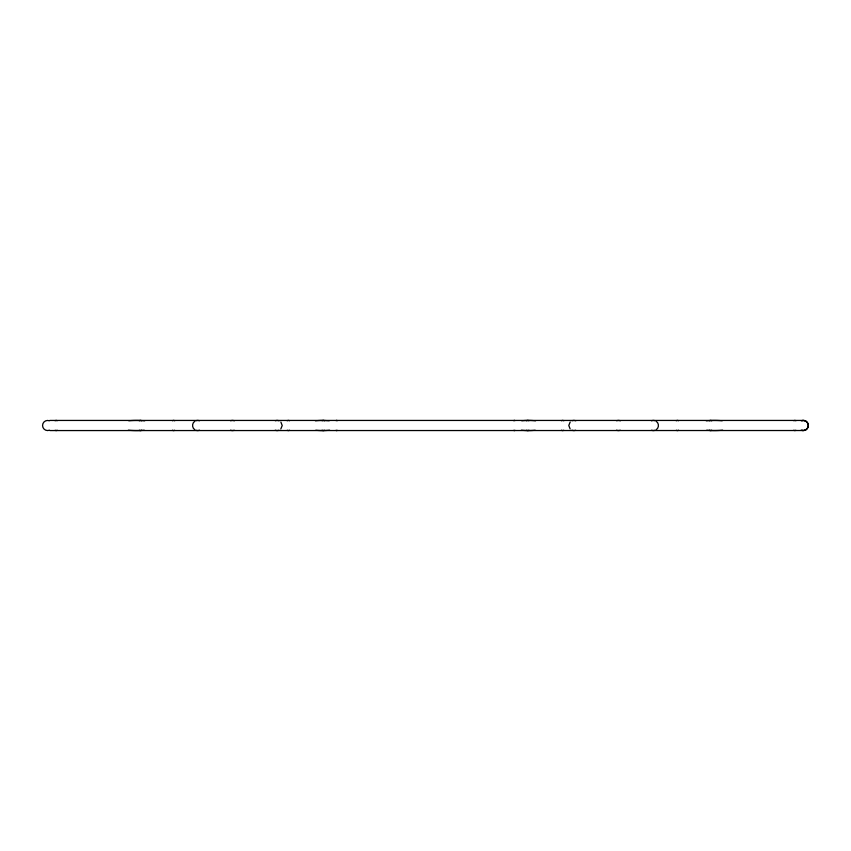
<?xml version="1.0" encoding="UTF-8"?>
<svg xmlns="http://www.w3.org/2000/svg" width="851" height="851" viewBox="0 0 851 851"><rect width="100%" height="100%" fill="white"/><g stroke="black" fill="none" stroke-linecap="round" stroke-linejoin="round"><path stroke-width="1.28" d="M280.809 429L282.213 425.553L280.883 422.075M570.191 422L568.787 425.447L570.117 428.925M194.602 421.436C191.869 423.309 191.922 427.808 194.688 429.627M656.398 429.564C659.131 427.691 659.078 423.192 656.312 421.373M805.769 429.798C808.535 428.213 808.982 423.968 806.61 421.851M805.493 429.957C809.195 428.798 809.471 422.724 805.854 421.256M805.206 430.095L805.78 429.957M804.004 430.478L805.493 430.095M801.291 420.777L802.493 420.522M804.62 430.329L805.206 430.223M804.908 430.329L802.419 430.51M315.423 420.82L317.657 420.617A72.835 70.325 -90 0 1 323.497 420.447L329.231 420.777M329.592 430.18L327.369 430.383A70.218 67.793 -90 0 1 323.965 430.542A73.239 70.707 -90 0 1 318.04 430.415L315.795 430.223M521.769 420.777L524.014 420.585A72.165 69.665 90 0 1 527.503 420.447L528.684 420.437A72.303 69.803 -90 0 1 533.343 420.617L535.577 420.82M535.205 430.223L532.96 430.415A72.165 69.665 90 0 1 529.471 430.553L528.29 430.563A72.303 69.803 90 0 1 523.631 430.383L521.408 430.18M706.277 420.82L708.851 420.617A95.578 93.078 90 0 1 719.627 420.585L722.222 420.777M722.648 430.18L720.063 430.383A95.578 93.078 90 0 1 709.287 430.415L706.692 430.223M802.525 420.479L804.386 420.543M49.879 430.563L803.972 430.521M128.778 420.777L131.373 420.585A95.578 93.078 90 0 1 142.149 420.617L144.723 420.82M144.308 430.223L141.713 430.415A95.578 93.078 90 0 1 130.937 430.383L128.352 430.18M49.783 420.437L803.44 420.437L801.876 420.671M803.333 430.563L801.195 430.18M803.472 420.458L804.078 420.49M804.099 420.543L804.695 420.617M801.791 430.383L802.387 430.457M804.408 420.617L805.301 420.82M805.014 420.82L805.876 421.096M805.301 420.947L806.652 421.639M337.166 430.287A5.149 1.362 90 0 1 336.134 430.244M336.166 420.713A5.149 1.362 90 0 1 337.198 420.756M324.391 430.234A5.085 3.117 90 0 1 322.082 430.202M322.135 420.766A5.085 3.117 90 0 1 324.444 420.798M49.528 430.191A5.063 5.053 90 0 1 42.561 425.553A5.063 5.053 90 0 1 49.422 420.777M513.802 420.756A5.149 1.362 -90 0 1 514.834 420.713M514.866 430.244A5.149 1.362 -90 0 1 513.834 430.287M141.553 430.202A5.095 2.957 90 0 1 139.351 430.244M139.298 420.798A5.095 2.957 90 0 1 141.5 420.756M528.918 430.202A5.085 3.117 90 0 1 526.609 430.234M526.556 420.798A5.085 3.117 90 0 1 528.865 420.766M711.649 430.244A5.095 2.957 90 0 1 709.447 430.202M709.5 420.756A5.095 2.957 90 0 1 711.702 420.798M55.134 420.798A5.074 2.681 -90 0 1 57.113 420.766M57.166 430.191A5.074 2.681 -90 0 1 55.187 430.244M793.887 420.766A5.074 2.681 -90 0 1 795.866 420.798M795.813 430.244A5.074 2.681 -90 0 1 793.834 430.191M287.191 420.798A5.085 3.117 -90 0 1 289.51 420.766M289.563 430.202A5.085 3.117 -90 0 1 287.255 430.234M172.519 420.756A5.095 2.957 -90 0 1 174.721 420.798M174.657 430.244A5.095 2.957 -90 0 1 172.455 430.202M234.259 430.223A5.053 5.053 0 0 1 230.536 430.18M230.632 420.777A5.053 5.053 0 0 1 234.355 420.82M561.49 420.766A5.085 3.117 -90 0 1 563.809 420.798M563.745 430.234A5.085 3.117 -90 0 1 561.437 430.202M676.279 420.798A5.095 2.957 -90 0 1 678.481 420.756M678.545 430.202A5.095 2.957 -90 0 1 676.343 430.244M620.262 430.223A5.063 5.063 0 0 1 616.539 430.18M616.635 420.777A5.063 5.063 0 0 1 620.358 420.82M575.659 430.223A5.063 5.063 0 0 1 571.936 430.18M572.032 420.777A5.063 5.063 0 0 1 575.755 420.82M655.291 430.18A5.063 5.063 0 0 1 651.568 430.223M651.472 420.82A5.063 5.063 0 0 1 655.196 420.777M278.968 430.223A5.063 5.063 0 0 1 275.245 430.18M275.341 420.777A5.063 5.063 0 0 1 279.064 420.82M199.528 430.18A5.063 5.063 0 0 1 195.804 430.223M195.709 420.82A5.063 5.063 0 0 1 199.432 420.777"/></g></svg>
